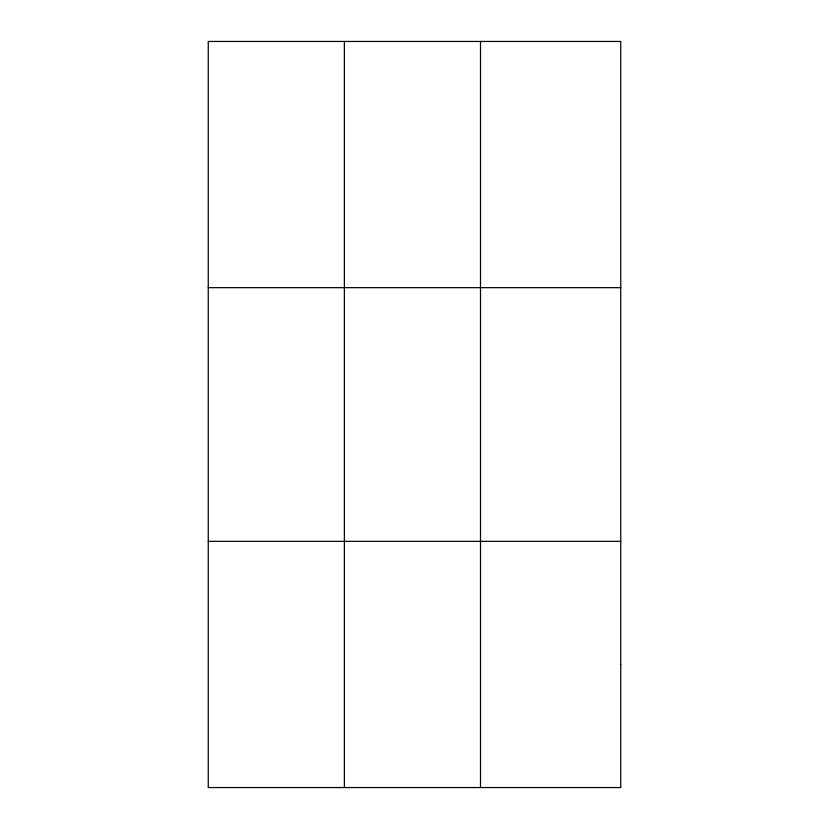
<?xml version="1.0" encoding="UTF-8"?>
<svg xmlns="http://www.w3.org/2000/svg" width="829" height="829" viewBox="0 0 829 829"><rect width="100%" height="100%" fill="white"/><g stroke="black" fill="none" stroke-linecap="round" stroke-linejoin="round"><path stroke-width="1.24" d="M344.377 787.55L344.377 41.45M480.499 787.55L480.499 41.45M208.255 287.663L620.745 287.663M208.255 541.337L620.745 541.337M620.745 664.443L620.745 787.55L208.255 787.55L208.255 41.45L620.745 41.45L620.745 664.443"/></g></svg>
